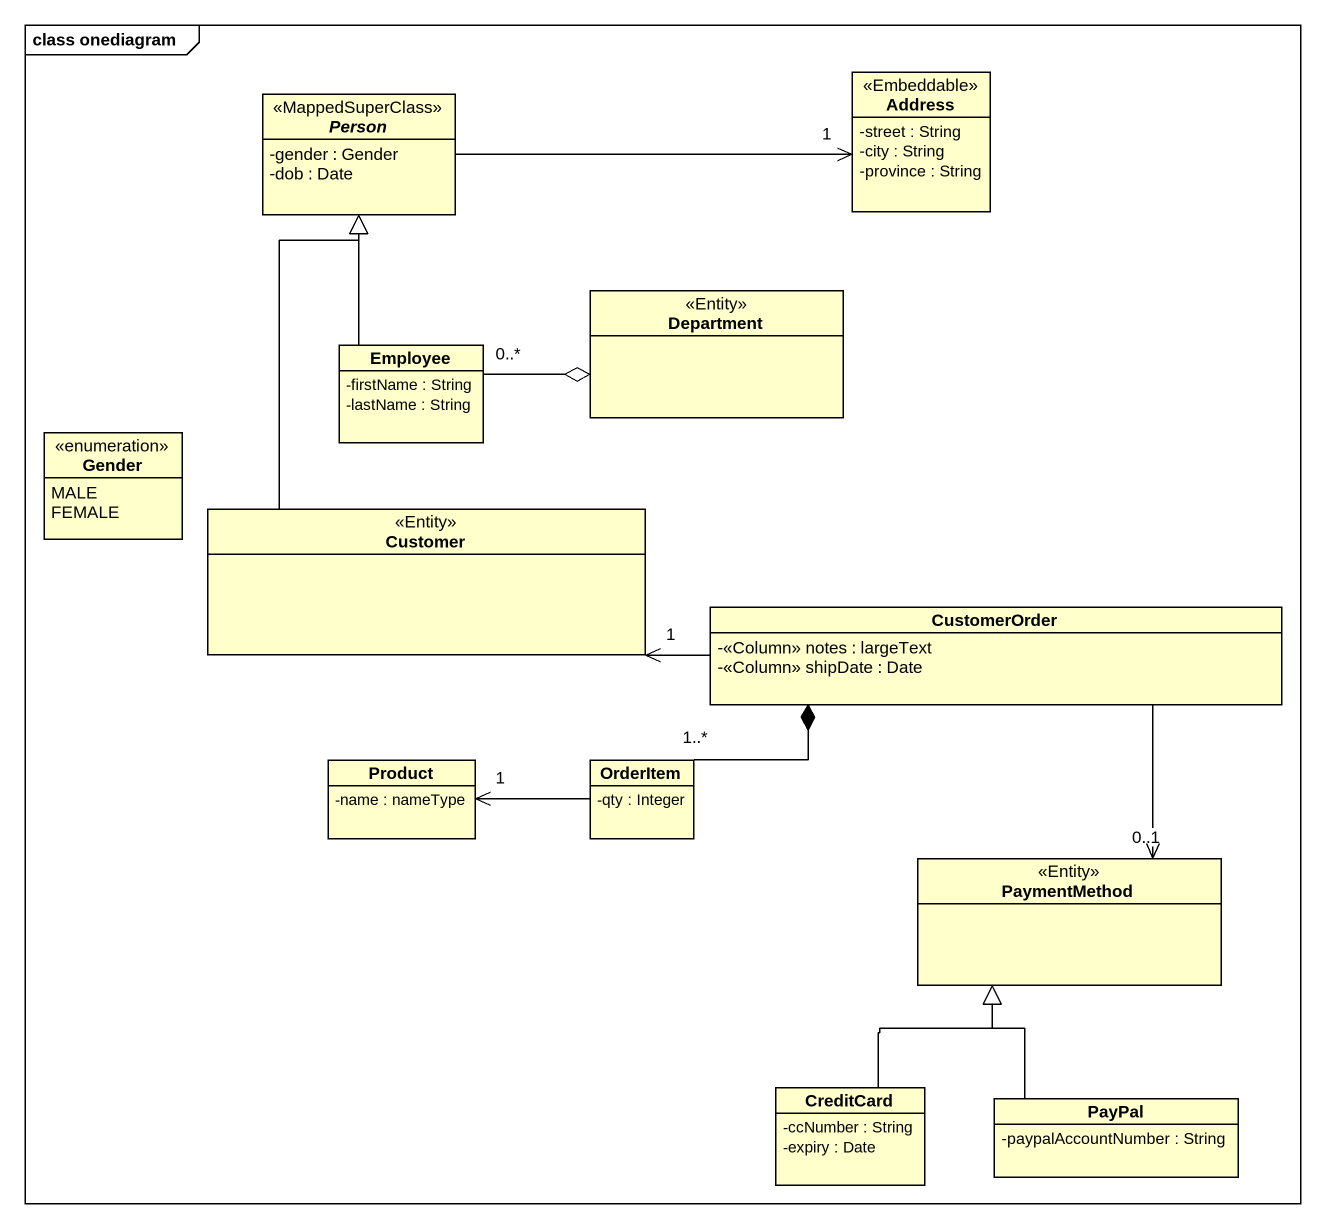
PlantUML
@startuml
mainframe class onediagram
hide circle
hide empty members
skinparam classAttributeIconSize 0
abstract class "Person" as Person_ <<MappedSuperClass>> {
  -gender : Gender
  -dob : Date
}
class Address <<Embeddable>> {
  -street : String
  -city : String
  -province : String
}
class Department <<Entity>>
class Employee {
  -firstName : String
  -lastName : String
}
enum Gender {
  MALE
  FEMALE
}
class Customer <<Entity>>
class CustomerOrder {
  -<<Column>> notes : largeText
  -<<Column>> shipDate : Date
}
class Product {
  -name : nameType
}
class OrderItem {
  -qty : Integer
}
class PaymentMethod <<Entity>>
class CreditCard {
  -ccNumber : String
  -expiry : Date
}
class PayPal {
  -paypalAccountNumber : String
}
Person_ -right-> "1" Address
Department o-left- "0..*" Employee
Employee -up-|> Person_
Customer -up-|> Person_
CustomerOrder -left-> "1" Customer
CustomerOrder *-left- "1..*" OrderItem
CustomerOrder --> "0..1" PaymentMethod
OrderItem -left-> "1" Product
CreditCard -up-|> PaymentMethod
PayPal -up-|> PaymentMethod
@enduml
